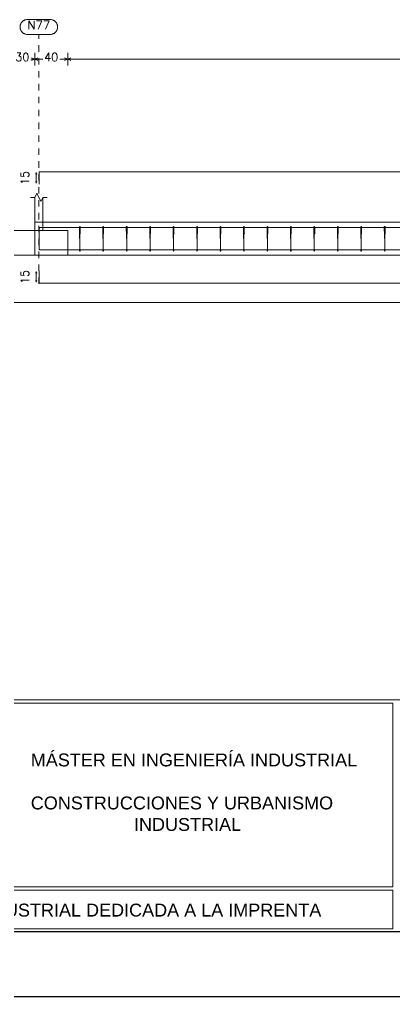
# Model space of a CAD drawing. Header units: inches. Extents: x 72863 to 72995, y 49095 to 49225.
# Drawn here: x 72978.76 to 72984.57, y 49127.89 to 49143.04 of the extents above; entities that cross this region are included whole.
import ezdxf
from ezdxf.enums import TextEntityAlignment as Align

# ---------------------------------------------------------------- set-up
doc = ezdxf.new("R2010")
doc.units = ezdxf.units.IN
doc.linetypes.add('CYPE_PUNTO', pattern=[0.075, 0, -0.075])
doc.layers.get('0').update_dxf_attribs({"lineweight": 15})
for name, color, linetype, lineweight in [('CIM_COTAS', 2, 'Continuous', 9), ('CIM_DIB_ARMADOS', 4, 'Continuous', 9), ('CIM_GEOMETRIA', 2, 'Continuous', 9), ('CIM_TXT_ARMADOS', 3, 'Continuous', 9)]:
    doc.layers.add(name, color=color, linetype=linetype, lineweight=lineweight)
doc.layers.add('VG', color=7, linetype='Continuous')
doc.styles.add('CYPETXT', font='romans__.ttf', dxfattribs={"height": 0.2})
doc.styles.get("Standard").update_dxf_attribs({"font": 'arial.ttf'})

# ---------------------------------------------------------------- blocks, each defined once
blk = doc.blocks.new('PLANTILLA')
for p, q in [((72903.71, 49199.611), (72885.71, 49199.611)), ((72885.76, 49199.561), (72894.61, 49199.561)), ((72894.61, 49199.561), (72894.61, 49198.911)), ((72894.61, 49198.911), (72894.61, 49198.261)), ((72894.61, 49198.261), (72894.61, 49197.611)), ((72894.61, 49197.611), (72894.61, 49196.711)), ((72885.76, 49196.711), (72894.61, 49196.711)), ((72894.61, 49196.661), (72885.76, 49196.661)), ((72894.61, 49196.661), (72894.61, 49196.061)), ((72894.61, 49196.061), (72885.76, 49196.061)), ((72885.71, 49196.011), (72903.71, 49196.011))]:
    blk.add_line(p, q)
at = {"layer": 'VG'}
for p, q in [((72903.71, 49196.011), (72864.71, 49196.011)), ((72862.71, 49195.011), (72904.71, 49195.011))]:
    blk.add_line(p, q, dxfattribs=at)
at = {"char_height": 0.2, "attachment_point": 1}
for s, width, insert in [('MÁSTER EN INGENIERÍA INDUSTRIAL\\P\\PCONSTRUCCIONES Y URBANISMO\\P^I^IINDUSTRIAL', 5.52485, (72888.996, 49198.778)), ('NAVE INDUSTRIAL DEDICADA A LA IMPRENTA', 6.85352, (72887.276, 49196.45))]:
    blk.add_mtext_dynamic_manual_height_columns(s, width=width, gutter_width=1, heights=[0], dxfattribs=dict(at, insert=insert))

msp = doc.modelspace()

# ---------------------------------------------------------------- hatches: boundary and pattern name
at = {"layer": 'CIM_DIB_ARMADOS'}
h = msp.add_hatch(color=256, dxfattribs=at)
edge = h.paths.add_edge_path()
edge.add_arc((72979.6871, 49139.7576), 0.00102, 0, 360)
h = msp.add_hatch(color=256, dxfattribs=at)
edge = h.paths.add_edge_path()
edge.add_arc((72979.6984, 49139.7205), 0.00102, 0, 360)
h = msp.add_hatch(color=256, dxfattribs=at)
edge = h.paths.add_edge_path()
edge.add_arc((72980.0508, 49139.7576), 0.00102, 0, 360)
h = msp.add_hatch(color=256, dxfattribs=at)
edge = h.paths.add_edge_path()
edge.add_arc((72980.0621, 49139.7205), 0.00102, 0, 360)
h = msp.add_hatch(color=256, dxfattribs=at)
edge = h.paths.add_edge_path()
edge.add_arc((72980.4145, 49139.7576), 0.00102, 0, 360)
h = msp.add_hatch(color=256, dxfattribs=at)
edge = h.paths.add_edge_path()
edge.add_arc((72980.4258, 49139.7205), 0.00102, 0, 360)
h = msp.add_hatch(color=256, dxfattribs=at)
edge = h.paths.add_edge_path()
edge.add_arc((72980.7782, 49139.7576), 0.00102, 0, 360)
h = msp.add_hatch(color=256, dxfattribs=at)
edge = h.paths.add_edge_path()
edge.add_arc((72980.7894, 49139.7205), 0.00102, 0, 360)
h = msp.add_hatch(color=256, dxfattribs=at)
edge = h.paths.add_edge_path()
edge.add_arc((72981.1419, 49139.7576), 0.00102, 0, 360)
h = msp.add_hatch(color=256, dxfattribs=at)
edge = h.paths.add_edge_path()
edge.add_arc((72981.1531, 49139.7205), 0.00102, 0, 360)
h = msp.add_hatch(color=256, dxfattribs=at)
edge = h.paths.add_edge_path()
edge.add_arc((72981.5055, 49139.7576), 0.00102, 0, 360)
h = msp.add_hatch(color=256, dxfattribs=at)
edge = h.paths.add_edge_path()
edge.add_arc((72981.5168, 49139.7205), 0.00102, 0, 360)
h = msp.add_hatch(color=256, dxfattribs=at)
edge = h.paths.add_edge_path()
edge.add_arc((72981.8692, 49139.7576), 0.00102, 0, 360)
h = msp.add_hatch(color=256, dxfattribs=at)
edge = h.paths.add_edge_path()
edge.add_arc((72981.8805, 49139.7205), 0.00102, 0, 360)
h = msp.add_hatch(color=256, dxfattribs=at)
edge = h.paths.add_edge_path()
edge.add_arc((72982.2329, 49139.7576), 0.00102, 0, 360)
h = msp.add_hatch(color=256, dxfattribs=at)
edge = h.paths.add_edge_path()
edge.add_arc((72982.2442, 49139.7205), 0.00102, 0, 360)
h = msp.add_hatch(color=256, dxfattribs=at)
edge = h.paths.add_edge_path()
edge.add_arc((72982.5966, 49139.7576), 0.00102, 0, 360)
h = msp.add_hatch(color=256, dxfattribs=at)
edge = h.paths.add_edge_path()
edge.add_arc((72982.6078, 49139.7205), 0.00102, 0, 360)
h = msp.add_hatch(color=256, dxfattribs=at)
edge = h.paths.add_edge_path()
edge.add_arc((72982.9603, 49139.7576), 0.00102, 0, 360)
h = msp.add_hatch(color=256, dxfattribs=at)
edge = h.paths.add_edge_path()
edge.add_arc((72982.9715, 49139.7205), 0.00102, 0, 360)
h = msp.add_hatch(color=256, dxfattribs=at)
edge = h.paths.add_edge_path()
edge.add_arc((72983.3239, 49139.7576), 0.00102, 0, 360)
h = msp.add_hatch(color=256, dxfattribs=at)
edge = h.paths.add_edge_path()
edge.add_arc((72983.3352, 49139.7205), 0.00102, 0, 360)
h = msp.add_hatch(color=256, dxfattribs=at)
edge = h.paths.add_edge_path()
edge.add_arc((72983.6876, 49139.7576), 0.00102, 0, 360)
h = msp.add_hatch(color=256, dxfattribs=at)
edge = h.paths.add_edge_path()
edge.add_arc((72983.6989, 49139.7205), 0.00102, 0, 360)
h = msp.add_hatch(color=256, dxfattribs=at)
edge = h.paths.add_edge_path()
edge.add_arc((72984.0513, 49139.7576), 0.00102, 0, 360)
h = msp.add_hatch(color=256, dxfattribs=at)
edge = h.paths.add_edge_path()
edge.add_arc((72984.0626, 49139.7205), 0.00102, 0, 360)
h = msp.add_hatch(color=256, dxfattribs=at)
edge = h.paths.add_edge_path()
edge.add_arc((72984.415, 49139.7576), 0.00102, 0, 360)
h = msp.add_hatch(color=256, dxfattribs=at)
edge = h.paths.add_edge_path()
edge.add_arc((72984.4262, 49139.7205), 0.00102, 0, 360)
h = msp.add_hatch(color=256, dxfattribs=at)
edge = h.paths.add_edge_path()
edge.add_arc((72979.0655, 49139.661), 0.00102, 0, 360)
h = msp.add_hatch(color=256, dxfattribs=at)
edge = h.paths.add_edge_path()
edge.add_arc((72979.0655, 49139.6252), 0.00102, 0, 360)

# ---------------------------------------------------------------- linework, layer by layer
at = {"layer": 'CIM_COTAS', "linetype": 'CYPE_PUNTO'}
msp.add_line((72979.0578, 49138.9417), (72979.0578, 49142.8095), dxfattribs=at)
at = {"layer": 'CIM_COTAS'}
for p, q in [((72978.9938, 49142.4255), (72978.9458, 49142.4447)), ((72978.9938, 49142.3295), (72978.9938, 49142.5215)), ((72978.9938, 49142.3295), (72978.9938, 49142.5215)), ((72978.9938, 49142.4255), (72979.0418, 49142.4447)), ((72979.5058, 49142.4255), (72979.4578, 49142.4447)), ((72979.5058, 49142.3295), (72979.5058, 49142.5215)), ((72979.5058, 49142.3295), (72979.5058, 49142.5215)), ((72979.5058, 49142.4255), (72979.5538, 49142.4447)), ((72978.9333, 49142.4255), (72978.9938, 49142.4255)), ((72978.9938, 49142.4255), (72978.9458, 49142.4063)), ((72978.9938, 49142.4255), (72979.0418, 49142.4063)), ((72978.9938, 49142.4255), (72979.1183, 49142.4255)), ((72979.3813, 49142.4255), (72979.5058, 49142.4255)), ((72979.5058, 49142.4255), (72979.4578, 49142.4063)), ((72979.5058, 49142.4255), (72979.5538, 49142.4063)), ((72979.5058, 49142.4255), (72985.1445, 49142.4255)), ((72978.6098, 49138.6537), (72985.2188, 49138.6537))]:
    msp.add_line(p, q, dxfattribs=at)
msp.add_lwpolyline([(72979.2344, 49143.0399), (72979.2421, 49143.0397), (72979.2498, 49143.0389), (72979.2574, 49143.0376), (72979.2649, 49143.0358), (72979.2722, 49143.0335), (72979.2794, 49143.0308), (72979.2864, 49143.0275), (72979.2932, 49143.0238), (72979.2996, 49143.0197), (72979.3058, 49143.0151), (72979.3117, 49143.0102), (72979.3173, 49143.0048), (72979.3224, 49142.9991), (72979.3272, 49142.9931), (72979.3315, 49142.9867), (72979.3355, 49142.9801), (72979.3389, 49142.9732), (72979.3419, 49142.9661), (72979.3445, 49142.9588), (72979.3465, 49142.9514), (72979.348, 49142.9439), (72979.3491, 49142.9362), (72979.3496, 49142.9286), (72979.3496, 49142.9209), (72979.3491, 49142.9132), (72979.348, 49142.9056), (72979.3465, 49142.898), (72979.3445, 49142.8906), (72979.3419, 49142.8833), (72979.3389, 49142.8762), (72979.3355, 49142.8694), (72979.3315, 49142.8627), (72979.3272, 49142.8564), (72979.3224, 49142.8503), (72979.3173, 49142.8446), (72979.3117, 49142.8393), (72979.3058, 49142.8343), (72979.2996, 49142.8297), (72979.2932, 49142.8256), (72979.2864, 49142.8219), (72979.2794, 49142.8187), (72979.2722, 49142.8159), (72979.2649, 49142.8136), (72979.2574, 49142.8118), (72979.2498, 49142.8105), (72979.2421, 49142.8098), (72979.2344, 49142.8095), (72978.8812, 49142.8095), (72978.8735, 49142.8098), (72978.8658, 49142.8105), (72978.8582, 49142.8118), (72978.8507, 49142.8136), (72978.8434, 49142.8159), (72978.8362, 49142.8187), (72978.8292, 49142.8219), (72978.8225, 49142.8256), (72978.816, 49142.8297), (72978.8098, 49142.8343), (72978.8039, 49142.8393), (72978.7984, 49142.8446), (72978.7932, 49142.8503), (72978.7884, 49142.8564), (72978.7841, 49142.8627), (72978.7801, 49142.8694), (72978.7767, 49142.8762), (72978.7737, 49142.8833), (72978.7711, 49142.8906), (72978.7691, 49142.898), (72978.7676, 49142.9056), (72978.7665, 49142.9132), (72978.766, 49142.9209), (72978.766, 49142.9286), (72978.7665, 49142.9362), (72978.7676, 49142.9439), (72978.7691, 49142.9514), (72978.7711, 49142.9588), (72978.7737, 49142.9661), (72978.7767, 49142.9732), (72978.7801, 49142.9801), (72978.7841, 49142.9867), (72978.7884, 49142.9931), (72978.7932, 49142.9991), (72978.7984, 49143.0048), (72978.8039, 49143.0102), (72978.8098, 49143.0151), (72978.816, 49143.0197), (72978.8225, 49143.0238), (72978.8292, 49143.0275), (72978.8362, 49143.0308), (72978.8434, 49143.0335), (72978.8507, 49143.0358), (72978.8582, 49143.0376), (72978.8658, 49143.0389), (72978.8735, 49143.0397), (72978.8812, 49143.0399), (72979.2344, 49143.0399)], close=True, dxfattribs=at)
at = {"layer": 'CIM_DIB_ARMADOS'}
for points in [[(72979.0655, 49140.4886), (72979.0655, 49140.6806), (72991.7221, 49140.6806), (72991.7221, 49140.4886)], [(72979.0655, 49139.6252), (72979.0655, 49139.8044), (72979.0672, 49139.8108), (72979.0719, 49139.8155), (72979.0783, 49139.8172), (72991.7093, 49139.8172), (72991.7157, 49139.8155), (72991.7204, 49139.8108), (72991.7221, 49139.8044), (72991.7221, 49139.6252)], [(72979.6984, 49139.7205), (72979.6984, 49139.7899), (72979.6984, 49139.7932), (72979.6983, 49139.7971), (72979.698, 49139.8198), (72979.6979, 49139.8249), (72979.6978, 49139.8286), (72979.6977, 49139.83), (72979.6929, 49139.83), (72979.6928, 49139.8286), (72979.6928, 49139.8249), (72979.6928, 49139.8198), (72979.6928, 49139.4665), (72979.6928, 49139.4614), (72979.6928, 49139.4576), (72979.6928, 49139.4562), (72979.6927, 49139.4576), (72979.6927, 49139.4614), (72979.6926, 49139.4665), (72979.6878, 49139.8198), (72979.6877, 49139.8249), (72979.6876, 49139.8286), (72979.6875, 49139.83), (72979.6872, 49139.83), (72979.6871, 49139.8292), (72979.6871, 49139.827), (72979.6871, 49139.7576)], [(72980.0621, 49139.7205), (72980.0621, 49139.7899), (72980.0621, 49139.7932), (72980.062, 49139.7971), (72980.0617, 49139.8198), (72980.0616, 49139.8249), (72980.0615, 49139.8286), (72980.0614, 49139.83), (72980.0566, 49139.83), (72980.0565, 49139.8286), (72980.0565, 49139.8249), (72980.0564, 49139.8198), (72980.0564, 49139.4665), (72980.0564, 49139.4614), (72980.0564, 49139.4576), (72980.0564, 49139.4562), (72980.0564, 49139.4576), (72980.0564, 49139.4614), (72980.0563, 49139.4665), (72980.0515, 49139.8198), (72980.0514, 49139.8249), (72980.0513, 49139.8286), (72980.0512, 49139.83), (72980.0509, 49139.83), (72980.0508, 49139.8292), (72980.0508, 49139.827), (72980.0508, 49139.7576)], [(72980.4258, 49139.7205), (72980.4258, 49139.7899), (72980.4257, 49139.7932), (72980.4257, 49139.7971), (72980.4254, 49139.8198), (72980.4253, 49139.8249), (72980.4252, 49139.8286), (72980.4251, 49139.83), (72980.4203, 49139.83), (72980.4202, 49139.8286), (72980.4201, 49139.8249), (72980.4201, 49139.8198), (72980.4201, 49139.4665), (72980.4201, 49139.4614), (72980.4201, 49139.4576), (72980.4201, 49139.4562), (72980.4201, 49139.4576), (72980.4201, 49139.4614), (72980.42, 49139.4665), (72980.4151, 49139.8198), (72980.4151, 49139.8249), (72980.415, 49139.8286), (72980.4149, 49139.83), (72980.4146, 49139.83), (72980.4145, 49139.8292), (72980.4145, 49139.827), (72980.4145, 49139.7576)], [(72980.7894, 49139.7205), (72980.7894, 49139.7899), (72980.7894, 49139.7932), (72980.7894, 49139.7971), (72980.7891, 49139.8198), (72980.789, 49139.8249), (72980.7889, 49139.8286), (72980.7888, 49139.83), (72980.7839, 49139.83), (72980.7839, 49139.8286), (72980.7838, 49139.8249), (72980.7838, 49139.8198), (72980.7838, 49139.4665), (72980.7838, 49139.4614), (72980.7838, 49139.4576), (72980.7838, 49139.4562), (72980.7838, 49139.4576), (72980.7837, 49139.4614), (72980.7837, 49139.4665), (72980.7788, 49139.8198), (72980.7787, 49139.8249), (72980.7786, 49139.8286), (72980.7785, 49139.83), (72980.7782, 49139.83), (72980.7782, 49139.8292), (72980.7782, 49139.827), (72980.7782, 49139.7576)], [(72981.1531, 49139.7205), (72981.1531, 49139.7899), (72981.1531, 49139.7932), (72981.1531, 49139.7971), (72981.1527, 49139.8198), (72981.1527, 49139.8249), (72981.1526, 49139.8286), (72981.1525, 49139.83), (72981.1476, 49139.83), (72981.1476, 49139.8286), (72981.1475, 49139.8249), (72981.1475, 49139.8198), (72981.1475, 49139.4665), (72981.1475, 49139.4614), (72981.1475, 49139.4576), (72981.1475, 49139.4562), (72981.1475, 49139.4576), (72981.1474, 49139.4614), (72981.1473, 49139.4665), (72981.1425, 49139.8198), (72981.1424, 49139.8249), (72981.1423, 49139.8286), (72981.1422, 49139.83), (72981.1419, 49139.83), (72981.1419, 49139.8292), (72981.1419, 49139.827), (72981.1419, 49139.7576)], [(72981.5168, 49139.7205), (72981.5168, 49139.7899), (72981.5168, 49139.7932), (72981.5167, 49139.7971), (72981.5164, 49139.8198), (72981.5163, 49139.8249), (72981.5162, 49139.8286), (72981.5161, 49139.83), (72981.5113, 49139.83), (72981.5112, 49139.8286), (72981.5112, 49139.8249), (72981.5112, 49139.8198), (72981.5112, 49139.4665), (72981.5112, 49139.4614), (72981.5112, 49139.4576), (72981.5112, 49139.4562), (72981.5111, 49139.4576), (72981.5111, 49139.4614), (72981.511, 49139.4665), (72981.5062, 49139.8198), (72981.5061, 49139.8249), (72981.506, 49139.8286), (72981.5059, 49139.83), (72981.5056, 49139.83), (72981.5055, 49139.8292), (72981.5055, 49139.827), (72981.5055, 49139.7576)], [(72981.8805, 49139.7205), (72981.8805, 49139.7899), (72981.8805, 49139.7932), (72981.8804, 49139.7971), (72981.8801, 49139.8198), (72981.88, 49139.8249), (72981.8799, 49139.8286), (72981.8798, 49139.83), (72981.875, 49139.83), (72981.8749, 49139.8286), (72981.8749, 49139.8249), (72981.8748, 49139.8198), (72981.8748, 49139.4665), (72981.8748, 49139.4614), (72981.8748, 49139.4576), (72981.8748, 49139.4562), (72981.8748, 49139.4576), (72981.8748, 49139.4614), (72981.8747, 49139.4665), (72981.8699, 49139.8198), (72981.8698, 49139.8249), (72981.8697, 49139.8286), (72981.8696, 49139.83), (72981.8693, 49139.83), (72981.8692, 49139.8292), (72981.8692, 49139.827), (72981.8692, 49139.7576)], [(72982.2442, 49139.7205), (72982.2442, 49139.7899), (72982.2441, 49139.7932), (72982.2441, 49139.7971), (72982.2438, 49139.8198), (72982.2437, 49139.8249), (72982.2436, 49139.8286), (72982.2435, 49139.83), (72982.2387, 49139.83), (72982.2386, 49139.8286), (72982.2385, 49139.8249), (72982.2385, 49139.8198), (72982.2385, 49139.4665), (72982.2385, 49139.4614), (72982.2385, 49139.4576), (72982.2385, 49139.4562), (72982.2385, 49139.4576), (72982.2385, 49139.4614), (72982.2384, 49139.4665), (72982.2335, 49139.8198), (72982.2335, 49139.8249), (72982.2334, 49139.8286), (72982.2333, 49139.83), (72982.233, 49139.83), (72982.2329, 49139.8292), (72982.2329, 49139.827), (72982.2329, 49139.7576)], [(72982.6078, 49139.7205), (72982.6078, 49139.7899), (72982.6078, 49139.7932), (72982.6078, 49139.7971), (72982.6075, 49139.8198), (72982.6074, 49139.8249), (72982.6073, 49139.8286), (72982.6072, 49139.83), (72982.6023, 49139.83), (72982.6023, 49139.8286), (72982.6022, 49139.8249), (72982.6022, 49139.8198), (72982.6022, 49139.4665), (72982.6022, 49139.4614), (72982.6022, 49139.4576), (72982.6022, 49139.4562), (72982.6022, 49139.4576), (72982.6021, 49139.4614), (72982.6021, 49139.4665), (72982.5972, 49139.8198), (72982.5971, 49139.8249), (72982.597, 49139.8286), (72982.5969, 49139.83), (72982.5966, 49139.83), (72982.5966, 49139.8292), (72982.5966, 49139.827), (72982.5966, 49139.7576)], [(72982.9715, 49139.7205), (72982.9715, 49139.7899), (72982.9715, 49139.7932), (72982.9715, 49139.7971), (72982.9711, 49139.8198), (72982.9711, 49139.8249), (72982.971, 49139.8286), (72982.9709, 49139.83), (72982.966, 49139.83), (72982.966, 49139.8286), (72982.9659, 49139.8249), (72982.9659, 49139.8198), (72982.9659, 49139.4665), (72982.9659, 49139.4614), (72982.9659, 49139.4576), (72982.9659, 49139.4562), (72982.9659, 49139.4576), (72982.9658, 49139.4614), (72982.9657, 49139.4665), (72982.9609, 49139.8198), (72982.9608, 49139.8249), (72982.9607, 49139.8286), (72982.9606, 49139.83), (72982.9603, 49139.83), (72982.9603, 49139.8292), (72982.9603, 49139.827), (72982.9603, 49139.7576)], [(72983.3352, 49139.7205), (72983.3352, 49139.7899), (72983.3352, 49139.7932), (72983.3351, 49139.7971), (72983.3348, 49139.8198), (72983.3347, 49139.8249), (72983.3346, 49139.8286), (72983.3345, 49139.83), (72983.3297, 49139.83), (72983.3296, 49139.8286), (72983.3296, 49139.8249), (72983.3296, 49139.8198), (72983.3296, 49139.4665), (72983.3296, 49139.4614), (72983.3296, 49139.4576), (72983.3296, 49139.4562), (72983.3295, 49139.4576), (72983.3295, 49139.4614), (72983.3294, 49139.4665), (72983.3246, 49139.8198), (72983.3245, 49139.8249), (72983.3244, 49139.8286), (72983.3243, 49139.83), (72983.324, 49139.83), (72983.3239, 49139.8292), (72983.3239, 49139.827), (72983.3239, 49139.7576)], [(72983.6989, 49139.7205), (72983.6989, 49139.7899), (72983.6989, 49139.7932), (72983.6988, 49139.7971), (72983.6985, 49139.8198), (72983.6984, 49139.8249), (72983.6983, 49139.8286), (72983.6982, 49139.83), (72983.6934, 49139.83), (72983.6933, 49139.8286), (72983.6933, 49139.8249), (72983.6932, 49139.8198), (72983.6932, 49139.4665), (72983.6932, 49139.4614), (72983.6932, 49139.4576), (72983.6932, 49139.4562), (72983.6932, 49139.4576), (72983.6932, 49139.4614), (72983.6931, 49139.4665), (72983.6883, 49139.8198), (72983.6882, 49139.8249), (72983.6881, 49139.8286), (72983.688, 49139.83), (72983.6877, 49139.83), (72983.6876, 49139.8292), (72983.6876, 49139.827), (72983.6876, 49139.7576)], [(72984.0626, 49139.7205), (72984.0626, 49139.7899), (72984.0625, 49139.7932), (72984.0625, 49139.7971), (72984.0622, 49139.8198), (72984.0621, 49139.8249), (72984.062, 49139.8286), (72984.0619, 49139.83), (72984.0571, 49139.83), (72984.057, 49139.8286), (72984.0569, 49139.8249), (72984.0569, 49139.8198), (72984.0569, 49139.4665), (72984.0569, 49139.4614), (72984.0569, 49139.4576), (72984.0569, 49139.4562), (72984.0569, 49139.4576), (72984.0569, 49139.4614), (72984.0568, 49139.4665), (72984.0519, 49139.8198), (72984.0519, 49139.8249), (72984.0518, 49139.8286), (72984.0517, 49139.83), (72984.0514, 49139.83), (72984.0513, 49139.8292), (72984.0513, 49139.827), (72984.0513, 49139.7576)], [(72984.4262, 49139.7205), (72984.4262, 49139.7899), (72984.4262, 49139.7932), (72984.4262, 49139.7971), (72984.4259, 49139.8198), (72984.4258, 49139.8249), (72984.4257, 49139.8286), (72984.4256, 49139.83), (72984.4207, 49139.83), (72984.4207, 49139.8286), (72984.4206, 49139.8249), (72984.4206, 49139.8198), (72984.4206, 49139.4665), (72984.4206, 49139.4614), (72984.4206, 49139.4576), (72984.4206, 49139.4562), (72984.4206, 49139.4576), (72984.4205, 49139.4614), (72984.4205, 49139.4665), (72984.4156, 49139.8198), (72984.4155, 49139.8249), (72984.4154, 49139.8286), (72984.4153, 49139.83), (72984.415, 49139.83), (72984.415, 49139.8292), (72984.415, 49139.827), (72984.415, 49139.7576)], [(72979.0655, 49139.661), (72979.0655, 49139.4818), (72979.0672, 49139.4754), (72979.0719, 49139.4708), (72979.0783, 49139.469), (72991.7093, 49139.469), (72991.7157, 49139.4708), (72991.7204, 49139.4754), (72991.7221, 49139.4818), (72991.7221, 49139.661)], [(72979.0655, 49139.1452), (72979.0655, 49138.9532), (72991.7221, 49138.9532), (72991.7221, 49139.1452)]]:
    msp.add_lwpolyline(points, dxfattribs=at)
for centre, radius in [((72979.6871, 49139.7576), 0.00102), ((72979.6984, 49139.7205), 0.00102), ((72980.0508, 49139.7576), 0.00102), ((72980.0621, 49139.7205), 0.00102), ((72980.4145, 49139.7576), 0.00102), ((72980.4258, 49139.7205), 0.00102), ((72980.7782, 49139.7576), 0.00102), ((72980.7894, 49139.7205), 0.00102), ((72981.1419, 49139.7576), 0.00102), ((72981.1531, 49139.7205), 0.00102), ((72981.5055, 49139.7576), 0.00102), ((72981.5168, 49139.7205), 0.00102), ((72981.8692, 49139.7576), 0.00102), ((72981.8805, 49139.7205), 0.00102), ((72982.2329, 49139.7576), 0.00102), ((72982.2442, 49139.7205), 0.00102), ((72982.5966, 49139.7576), 0.00102), ((72982.6078, 49139.7205), 0.00102), ((72982.9603, 49139.7576), 0.00102), ((72982.9715, 49139.7205), 0.00102), ((72983.3239, 49139.7576), 0.00102), ((72983.3352, 49139.7205), 0.00102), ((72983.6876, 49139.7576), 0.00102), ((72983.6989, 49139.7205), 0.00102), ((72984.0513, 49139.7576), 0.00102), ((72984.0626, 49139.7205), 0.00102), ((72984.415, 49139.7576), 0.00102), ((72984.4262, 49139.7205), 0.00102), ((72979.0655, 49139.661), 0.00102), ((72979.0655, 49139.6252), 0.00102), ((72979.6928, 49139.4562), 0.00512), ((72980.0564, 49139.4562), 0.00512), ((72980.4201, 49139.4562), 0.00512), ((72980.7838, 49139.4562), 0.00512), ((72981.1475, 49139.4562), 0.00512), ((72981.5112, 49139.4562), 0.00512), ((72981.8748, 49139.4562), 0.00512), ((72982.2385, 49139.4562), 0.00512), ((72982.6022, 49139.4562), 0.00512), ((72982.9659, 49139.4562), 0.00512), ((72983.3296, 49139.4562), 0.00512), ((72983.6932, 49139.4562), 0.00512), ((72984.0569, 49139.4562), 0.00512), ((72984.4206, 49139.4562), 0.00512)]:
    msp.add_circle(centre, radius, dxfattribs=at)
at = {"layer": 'CIM_GEOMETRIA'}
for p, q in [((72978.9938, 49140.2831), (72978.9938, 49139.7711)), ((72979.1218, 49139.7711), (72979.1218, 49140.2831)), ((72978.9938, 49139.3871), (72978.9938, 49139.8991)), ((72991.7938, 49139.8991), (72978.9938, 49139.8991)), ((72978.6098, 49139.7711), (72979.5058, 49139.7711)), ((72979.1218, 49139.7711), (72978.9938, 49139.7711)), ((72979.5058, 49139.3871), (72979.5058, 49139.7711)), ((72979.5058, 49139.3871), (72978.6098, 49139.3871)), ((72978.9938, 49139.3871), (72991.7938, 49139.3871))]:
    msp.add_line(p, q, dxfattribs=at)
msp.add_lwpolyline([(72978.9298, 49140.2831), (72978.9938, 49140.2831), (72979.0258, 49140.3471), (72979.0898, 49140.2191), (72979.1218, 49140.2831), (72979.1858, 49140.2831)], dxfattribs=at)
at = {"layer": 'CIM_TXT_ARMADOS'}
for p, q in [((72979.0095, 49140.642), (72979.0175, 49140.6676)), ((72979.0255, 49140.642), (72979.0175, 49140.6676)), ((72979.0175, 49140.5015), (72979.0175, 49140.6676)), ((72979.0095, 49140.5271), (72979.0175, 49140.5015)), ((72979.0255, 49140.5271), (72979.0175, 49140.5015)), ((72979.0095, 49139.1067), (72979.0175, 49139.1323)), ((72979.0255, 49139.1067), (72979.0175, 49139.1323)), ((72979.0175, 49139.1323), (72979.0175, 49138.9661)), ((72979.0095, 49138.9917), (72979.0175, 49138.9661)), ((72979.0255, 49138.9917), (72979.0175, 49138.9661))]:
    msp.add_line(p, q, dxfattribs=at)

# ---------------------------------------------------------------- block references
msp.add_blockref('PLANTILLA', (89.9371, -67.118))

# ---------------------------------------------------------------- texts
at = {"layer": 'CIM_COTAS', "style": 'CYPETXT'}
for s, width, p, p2 in [('N77', 0.924861, (72978.8812, 49142.8927), (72979.2344, 49142.8927)), ('30', 0.872087, (72978.6943, 49142.3935), (72978.9093, 49142.3935)), ('40', 0.872087, (72979.1423, 49142.3935), (72979.3573, 49142.3935))]:
    msp.add_text(s, height=0.128, dxfattribs=dict(at, width=width)).set_placement(p, p2, align=Align.FIT)
at = {"layer": 'CIM_TXT_ARMADOS', "style": 'CYPETXT', "width": 0.872087}
for p, p2 in [((72978.9055, 49140.477), (72978.9055, 49140.6921)), ((72978.9055, 49138.9417), (72978.9055, 49139.1567))]:
    msp.add_text('15', height=0.128, rotation=90, dxfattribs=at).set_placement(p, p2, align=Align.FIT)

doc.saveas('drawing.dxf')
